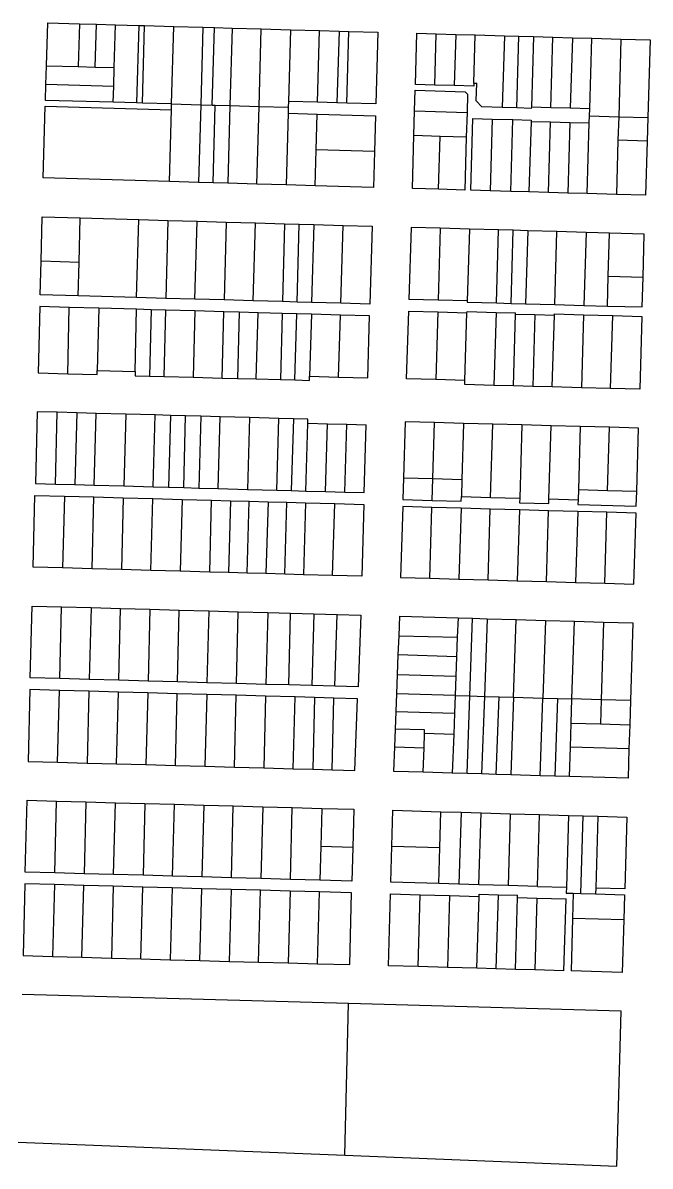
# Model space of a CAD drawing. Header units: inches. Extents: x 486468 to 494399, y 5455955 to 5460553.
# Drawn here: x 492031 to 492355, y 5456004 to 5456595 of the extents above; entities that cross this region are included whole.
import ezdxf

# ---------------------------------------------------------------- set-up
doc = ezdxf.new("R2010")
doc.units = ezdxf.units.IN
doc.header["$MEASUREMENT"] = 0
doc.layers.add('ParcelLines', color=10, linetype='Continuous')

msp = doc.modelspace()

# ---------------------------------------------------------------- linework, layer by layer
at = {"layer": 'ParcelLines', "color": 1}
for p, q in [((492042.826, 5456572.839), (492043.465, 5456595.039)), ((492043.465, 5456595.039), (492059.815, 5456594.579)), ((492059.815, 5456594.579), (492059.166, 5456572.399)), ((492059.815, 5456594.579), (492068.665, 5456594.319)), ((492068.016, 5456572.159), (492068.665, 5456594.319)), ((492068.665, 5456594.319), (492078.466, 5456594.04)), ((492077.836, 5456571.889), (492078.466, 5456594.04)), ((492078.466, 5456594.04), (492090.516, 5456593.7)), ((492090.516, 5456593.7), (492089.366, 5456553.6)), ((492090.516, 5456593.7), (492093.516, 5456593.62)), ((492092.367, 5456553.521), (492093.516, 5456593.62)), ((492093.516, 5456593.62), (492108.616, 5456593.19)), ((492107.467, 5456553.091), (492108.616, 5456593.19)), ((492108.616, 5456593.19), (492123.666, 5456592.76)), ((492123.666, 5456592.76), (492122.517, 5456552.651)), ((492123.666, 5456592.76), (492129.616, 5456592.591)), ((492128.467, 5456552.481), (492129.616, 5456592.591)), ((492129.616, 5456592.591), (492138.766, 5456592.331)), ((492138.766, 5456592.331), (492137.617, 5456552.211)), ((492138.766, 5456592.331), (492153.815, 5456591.901)), ((492152.667, 5456551.781), (492153.815, 5456591.901)), ((492153.815, 5456591.901), (492168.915, 5456591.471)), ((492168.915, 5456591.471), (492167.867, 5456554.391)), ((492168.915, 5456591.471), (492183.966, 5456591.042)), ((492182.917, 5456553.961), (492183.966, 5456591.042)), ((492183.966, 5456591.042), (492194.016, 5456590.762)), ((492194.016, 5456590.762), (492192.967, 5456553.672)), ((492194.016, 5456590.762), (492199.066, 5456590.622)), ((492198.017, 5456553.522), (492199.066, 5456590.622)), ((492199.066, 5456590.622), (492214.116, 5456590.192)), ((492214.116, 5456590.192), (492213.068, 5456553.093)), ((492233.467, 5456563.143), (492234.216, 5456589.642)), ((492234.216, 5456589.642), (492244.266, 5456589.352)), ((492243.517, 5456562.863), (492244.266, 5456589.352)), ((492244.266, 5456589.352), (492254.316, 5456589.063)), ((492254.316, 5456589.063), (492253.567, 5456562.583)), ((492254.316, 5456589.063), (492264.366, 5456588.783)), ((492263.657, 5456563.823), (492264.366, 5456588.783)), ((492264.366, 5456588.783), (492279.467, 5456588.354)), ((492279.467, 5456588.354), (492278.367, 5456551.213)), ((492279.467, 5456588.354), (492286.967, 5456588.134)), ((492285.917, 5456551.003), (492286.967, 5456588.134)), ((492286.967, 5456588.134), (492294.517, 5456587.924)), ((492294.517, 5456587.924), (492293.467, 5456551.393)), ((492294.517, 5456587.924), (492304.567, 5456587.634)), ((492303.517, 5456551.114), (492304.567, 5456587.634)), ((492304.567, 5456587.634), (492314.617, 5456587.344)), ((492314.617, 5456587.344), (492313.568, 5456550.834)), ((492314.617, 5456587.344), (492324.667, 5456587.054)), ((492323.618, 5456550.545), (492324.667, 5456587.054)), ((492324.667, 5456587.054), (492339.767, 5456586.624)), ((492339.767, 5456586.624), (492338.568, 5456546.465)), ((492339.767, 5456586.624), (492354.817, 5456586.195)), ((492354.817, 5456586.195), (492353.618, 5456546.045)), ((492042.546, 5456563.139), (492042.826, 5456572.839)), ((492042.826, 5456572.839), (492059.166, 5456572.399)), ((492059.166, 5456572.399), (492068.016, 5456572.159)), ((492068.016, 5456572.159), (492077.836, 5456571.889)), ((492077.556, 5456562.139), (492077.836, 5456571.889)), ((492042.316, 5456554.939), (492042.546, 5456563.139)), ((492077.556, 5456562.139), (492042.546, 5456563.139)), ((492077.316, 5456553.95), (492077.556, 5456562.139)), ((492243.517, 5456562.863), (492233.467, 5456563.143)), ((492253.567, 5456562.583), (492243.517, 5456562.863)), ((492263.617, 5456562.293), (492253.567, 5456562.583)), ((492263.657, 5456563.823), (492263.617, 5456562.293)), ((492263.657, 5456563.823), (492265.177, 5456563.783)), ((492264.917, 5456554.653), (492265.177, 5456563.783)), ((492077.316, 5456553.95), (492042.316, 5456554.939)), ((492233.067, 5456549.493), (492233.367, 5456560.143)), ((492233.367, 5456560.143), (492259.267, 5456559.393)), ((492259.267, 5456559.393), (492260.467, 5456558.143)), ((492260.467, 5456558.143), (492260.187, 5456548.693)), ((492264.917, 5456554.653), (492267.867, 5456551.513)), ((492041.167, 5456514.84), (492042.216, 5456551.889)), ((492042.216, 5456551.889), (492107.367, 5456550.041)), ((492089.366, 5456553.6), (492077.316, 5456553.95)), ((492092.367, 5456553.521), (492089.366, 5456553.6)), ((492107.467, 5456553.091), (492092.367, 5456553.521)), ((492106.317, 5456512.95), (492107.367, 5456550.041)), ((492107.367, 5456550.041), (492107.467, 5456553.091)), ((492107.467, 5456553.091), (492122.517, 5456552.651)), ((492122.517, 5456552.651), (492121.368, 5456512.511)), ((492122.517, 5456552.651), (492128.467, 5456552.481)), ((492128.467, 5456552.481), (492130.067, 5456552.431)), ((492128.918, 5456512.291), (492130.067, 5456552.431)), ((492130.067, 5456552.431), (492137.617, 5456552.211)), ((492137.617, 5456552.211), (492136.468, 5456512.071)), ((492137.617, 5456552.211), (492152.667, 5456551.781)), ((492151.518, 5456511.641), (492152.667, 5456551.781)), ((492152.667, 5456551.781), (492167.767, 5456551.341)), ((492167.767, 5456551.341), (492167.667, 5456548.291)), ((492167.867, 5456554.391), (492167.767, 5456551.341)), ((492182.917, 5456553.961), (492167.867, 5456554.391)), ((492192.967, 5456553.672), (492182.917, 5456553.961)), ((492198.017, 5456553.522), (492192.967, 5456553.672)), ((492213.068, 5456553.093), (492198.017, 5456553.522)), ((492232.698, 5456536.693), (492233.067, 5456549.493)), ((492233.067, 5456549.493), (492260.187, 5456548.693)), ((492260.187, 5456548.693), (492259.818, 5456535.943)), ((492278.367, 5456551.213), (492267.867, 5456551.513)), ((492285.917, 5456551.003), (492278.367, 5456551.213)), ((492293.417, 5456550.793), (492285.917, 5456551.003)), ((492293.467, 5456551.393), (492293.417, 5456550.793)), ((492303.517, 5456551.114), (492293.467, 5456551.393)), ((492313.568, 5456550.834), (492303.517, 5456551.114)), ((492323.618, 5456550.545), (492313.568, 5456550.834)), ((492323.488, 5456546.895), (492323.618, 5456550.545)), ((492167.667, 5456548.291), (492166.618, 5456511.202)), ((492167.667, 5456548.291), (492182.767, 5456547.861)), ((492182.218, 5456529.342), (492182.767, 5456547.861)), ((492182.767, 5456547.861), (492212.918, 5456546.993)), ((492212.918, 5456546.993), (492212.368, 5456528.443)), ((492262.069, 5456508.443), (492263.117, 5456545.593)), ((492263.117, 5456545.593), (492273.167, 5456545.293)), ((492273.167, 5456545.293), (492272.119, 5456508.153)), ((492273.167, 5456545.293), (492283.817, 5456544.973)), ((492282.769, 5456507.844), (492283.817, 5456544.973)), ((492283.817, 5456544.973), (492293.268, 5456544.693)), ((492293.268, 5456544.093), (492292.169, 5456507.574)), ((492293.268, 5456544.693), (492293.268, 5456544.093)), ((492293.268, 5456544.093), (492303.268, 5456543.814)), ((492302.219, 5456507.294), (492303.268, 5456543.814)), ((492303.268, 5456543.814), (492313.318, 5456543.524)), ((492313.318, 5456543.524), (492312.269, 5456507.004)), ((492313.318, 5456543.524), (492323.368, 5456543.245)), ((492322.32, 5456506.714), (492323.368, 5456543.245)), ((492323.368, 5456543.245), (492323.488, 5456546.895)), ((492323.488, 5456546.895), (492338.568, 5456546.465)), ((492338.568, 5456546.465), (492338.208, 5456534.295)), ((492338.568, 5456546.465), (492353.618, 5456546.045)), ((492353.618, 5456546.045), (492353.258, 5456533.895)), ((492231.919, 5456509.343), (492232.698, 5456536.693)), ((492246.268, 5456536.313), (492232.698, 5456536.693)), ((492245.469, 5456508.943), (492246.268, 5456536.313)), ((492259.818, 5456535.943), (492246.268, 5456536.313)), ((492259.818, 5456535.943), (492259.019, 5456508.543)), ((492338.208, 5456534.295), (492337.369, 5456506.285)), ((492353.258, 5456533.895), (492338.208, 5456534.295)), ((492353.258, 5456533.895), (492352.419, 5456505.845)), ((492181.668, 5456510.762), (492182.218, 5456529.342)), ((492212.368, 5456528.443), (492182.218, 5456529.342)), ((492212.368, 5456528.443), (492211.818, 5456509.892)), ((492106.317, 5456512.95), (492041.167, 5456514.84)), ((492121.368, 5456512.511), (492106.317, 5456512.95)), ((492128.918, 5456512.291), (492121.368, 5456512.511)), ((492136.468, 5456512.071), (492128.918, 5456512.291)), ((492151.518, 5456511.641), (492136.468, 5456512.071)), ((492166.618, 5456511.202), (492151.518, 5456511.641)), ((492181.668, 5456510.762), (492166.618, 5456511.202)), ((492211.818, 5456509.892), (492181.668, 5456510.762)), ((492245.469, 5456508.943), (492231.919, 5456509.343)), ((492259.019, 5456508.543), (492245.469, 5456508.943)), ((492272.119, 5456508.153), (492262.069, 5456508.443)), ((492282.769, 5456507.844), (492272.119, 5456508.153)), ((492292.169, 5456507.574), (492282.769, 5456507.844)), ((492302.219, 5456507.294), (492292.169, 5456507.574)), ((492312.269, 5456507.004), (492302.219, 5456507.294)), ((492322.32, 5456506.714), (492312.269, 5456507.004)), ((492337.369, 5456506.285), (492322.32, 5456506.714)), ((492352.419, 5456505.845), (492337.369, 5456506.285)), ((492040.019, 5456471.69), (492040.617, 5456494.74)), ((492040.617, 5456494.74), (492060.267, 5456494.17)), ((492059.669, 5456471.14), (492060.267, 5456494.17)), ((492060.267, 5456494.17), (492090.468, 5456493.29)), ((492089.37, 5456452.94), (492090.468, 5456493.29)), ((492090.468, 5456493.29), (492105.568, 5456492.86)), ((492105.568, 5456492.86), (492104.47, 5456452.511)), ((492105.568, 5456492.86), (492120.668, 5456492.421)), ((492119.52, 5456452.091), (492120.668, 5456492.421)), ((492120.668, 5456492.421), (492135.768, 5456491.981)), ((492135.768, 5456491.981), (492134.62, 5456451.661)), ((492135.768, 5456491.981), (492150.868, 5456491.542)), ((492149.669, 5456451.242), (492150.868, 5456491.542)), ((492150.868, 5456491.542), (492165.918, 5456491.112)), ((492165.918, 5456491.112), (492164.769, 5456450.812)), ((492165.918, 5456491.112), (492173.469, 5456490.892)), ((492172.319, 5456450.602), (492173.469, 5456490.892)), ((492173.469, 5456490.892), (492181.019, 5456490.672)), ((492181.019, 5456490.672), (492179.869, 5456450.392)), ((492181.019, 5456490.672), (492196.119, 5456490.232)), ((492194.92, 5456449.972), (492196.119, 5456490.232)), ((492196.119, 5456490.232), (492211.219, 5456489.792)), ((492211.219, 5456489.792), (492210.02, 5456449.543)), ((492231.319, 5456489.242), (492230.17, 5456451.993)), ((492246.369, 5456488.803), (492231.319, 5456489.242)), ((492246.369, 5456488.803), (492245.22, 5456451.573)), ((492261.469, 5456488.364), (492246.369, 5456488.803)), ((492261.469, 5456488.364), (492260.32, 5456451.143)), ((492276.519, 5456487.934), (492261.469, 5456488.364)), ((492275.37, 5456450.124), (492276.519, 5456487.934)), ((492284.07, 5456487.714), (492276.519, 5456487.934)), ((492282.92, 5456449.914), (492284.07, 5456487.714)), ((492291.57, 5456487.494), (492284.07, 5456487.714)), ((492291.57, 5456487.494), (492290.47, 5456449.704)), ((492306.62, 5456487.054), (492291.57, 5456487.494)), ((492305.521, 5456449.294), (492306.62, 5456487.054)), ((492321.72, 5456486.614), (492306.62, 5456487.054)), ((492321.72, 5456486.614), (492320.571, 5456448.885)), ((492333.87, 5456486.264), (492321.72, 5456486.614)), ((492333.22, 5456464.045), (492333.87, 5456486.264)), ((492351.82, 5456485.746), (492333.87, 5456486.264)), ((492351.171, 5456463.545), (492351.82, 5456485.746)), ((492039.569, 5456454.34), (492040.019, 5456471.69)), ((492059.669, 5456471.14), (492040.019, 5456471.69)), ((492059.219, 5456453.79), (492059.669, 5456471.14)), ((492332.771, 5456448.545), (492333.22, 5456464.045)), ((492333.22, 5456464.045), (492351.171, 5456463.545)), ((492350.721, 5456448.045), (492351.171, 5456463.545)), ((492059.219, 5456453.79), (492039.569, 5456454.34)), ((492039.419, 5456448.24), (492038.52, 5456413.941)), ((492054.619, 5456447.81), (492039.419, 5456448.24)), ((492089.37, 5456452.94), (492059.219, 5456453.79)), ((492104.47, 5456452.511), (492089.37, 5456452.94)), ((492119.52, 5456452.091), (492104.47, 5456452.511)), ((492134.62, 5456451.661), (492119.52, 5456452.091)), ((492149.669, 5456451.242), (492134.62, 5456451.661)), ((492164.769, 5456450.812), (492149.669, 5456451.242)), ((492172.319, 5456450.602), (492164.769, 5456450.812)), ((492179.869, 5456450.392), (492172.319, 5456450.602)), ((492194.92, 5456449.972), (492179.869, 5456450.392)), ((492210.02, 5456449.543), (492194.92, 5456449.972)), ((492245.22, 5456451.573), (492230.17, 5456451.993)), ((492260.32, 5456451.143), (492245.22, 5456451.573)), ((492260.32, 5456451.143), (492260.32, 5456450.543)), ((492260.32, 5456450.543), (492275.37, 5456450.124)), ((492275.37, 5456450.124), (492282.92, 5456449.914)), ((492282.92, 5456449.914), (492290.47, 5456449.704)), ((492290.47, 5456449.704), (492305.521, 5456449.294)), ((492305.521, 5456449.294), (492320.571, 5456448.885)), ((492320.571, 5456448.885), (492332.771, 5456448.545)), ((492332.771, 5456448.545), (492350.721, 5456448.045)), ((492053.77, 5456413.491), (492054.619, 5456447.81)), ((492069.819, 5456447.38), (492054.619, 5456447.81)), ((492069.819, 5456447.38), (492069.02, 5456415.191)), ((492089.37, 5456446.831), (492069.819, 5456447.38)), ((492088.62, 5456414.591), (492089.37, 5456446.831)), ((492096.92, 5456446.621), (492089.37, 5456446.831)), ((492096.92, 5456446.621), (492096.07, 5456412.291)), ((492104.42, 5456446.411), (492096.92, 5456446.621)), ((492103.62, 5456412.091), (492104.42, 5456446.411)), ((492119.47, 5456445.991), (492104.42, 5456446.411)), ((492119.47, 5456445.991), (492118.621, 5456411.691)), ((492134.52, 5456445.561), (492119.47, 5456445.991)), ((492133.671, 5456411.291), (492134.52, 5456445.561)), ((492142.47, 5456445.341), (492134.52, 5456445.561)), ((492142.47, 5456445.341), (492141.571, 5456411.081)), ((492152.169, 5456445.062), (492142.47, 5456445.341)), ((492151.271, 5456410.821), (492152.169, 5456445.062)), ((492164.669, 5456444.712), (492152.169, 5456445.062)), ((492164.669, 5456444.712), (492163.721, 5456410.492)), ((492172.169, 5456444.502), (492164.669, 5456444.712)), ((492171.221, 5456410.293), (492172.169, 5456444.502)), ((492179.72, 5456444.292), (492172.169, 5456444.502)), ((492179.72, 5456444.292), (492178.771, 5456412.193)), ((492194.77, 5456443.862), (492179.72, 5456444.292)), ((492193.821, 5456411.793), (492194.77, 5456443.862)), ((492209.82, 5456443.443), (492194.77, 5456443.862)), ((492208.871, 5456411.393), (492209.82, 5456443.443)), ((492228.921, 5456410.843), (492230.02, 5456445.943)), ((492230.02, 5456445.943), (492245.07, 5456445.513)), ((492245.07, 5456445.513), (492244.021, 5456410.443)), ((492245.07, 5456445.513), (492260.12, 5456445.093)), ((492259.071, 5456410.043), (492260.12, 5456445.093)), ((492260.12, 5456445.093), (492260.17, 5456445.693)), ((492260.17, 5456445.693), (492275.22, 5456445.274)), ((492275.22, 5456445.274), (492274.071, 5456407.484)), ((492275.22, 5456445.274), (492285.27, 5456444.984)), ((492284.121, 5456407.214), (492285.25, 5456444.374)), ((492285.25, 5456444.374), (492285.27, 5456444.984)), ((492285.25, 5456444.374), (492295.301, 5456444.094)), ((492295.301, 5456444.094), (492294.171, 5456406.944)), ((492295.301, 5456444.094), (492305.351, 5456443.815)), ((492304.221, 5456406.675), (492305.351, 5456443.815)), ((492305.351, 5456443.815), (492305.371, 5456444.425)), ((492305.371, 5456444.425), (492320.421, 5456443.995)), ((492320.421, 5456443.995), (492319.321, 5456406.265)), ((492320.421, 5456443.995), (492335.521, 5456443.565)), ((492334.372, 5456405.855), (492335.521, 5456443.565)), ((492335.521, 5456443.565), (492350.571, 5456443.145)), ((492350.571, 5456443.145), (492349.472, 5456405.446)), ((492038.52, 5456413.941), (492053.77, 5456413.491)), ((492053.77, 5456413.491), (492068.97, 5456413.041)), ((492068.97, 5456413.041), (492069.02, 5456415.191)), ((492069.02, 5456415.191), (492088.62, 5456414.591)), ((492088.62, 5456414.591), (492088.57, 5456412.491)), ((492088.57, 5456412.491), (492096.07, 5456412.291)), ((492096.07, 5456412.291), (492103.62, 5456412.091)), ((492103.62, 5456412.091), (492118.621, 5456411.691)), ((492118.621, 5456411.691), (492133.671, 5456411.291)), ((492133.671, 5456411.291), (492141.571, 5456411.081)), ((492141.571, 5456411.081), (492151.271, 5456410.821)), ((492151.271, 5456410.821), (492163.721, 5456410.492)), ((492163.721, 5456410.492), (492171.221, 5456410.293)), ((492171.221, 5456410.293), (492178.721, 5456410.093)), ((492178.721, 5456410.093), (492178.771, 5456412.193)), ((492178.771, 5456412.193), (492193.821, 5456411.793)), ((492193.821, 5456411.793), (492208.871, 5456411.393)), ((492244.021, 5456410.443), (492228.921, 5456410.843)), ((492259.071, 5456410.043), (492244.021, 5456410.443)), ((492259.021, 5456407.893), (492259.071, 5456410.043)), ((492274.071, 5456407.484), (492259.021, 5456407.893)), ((492284.121, 5456407.214), (492274.071, 5456407.484)), ((492294.171, 5456406.944), (492284.121, 5456407.214)), ((492304.221, 5456406.675), (492294.171, 5456406.944)), ((492319.321, 5456406.265), (492304.221, 5456406.675)), ((492334.372, 5456405.855), (492319.321, 5456406.265)), ((492349.472, 5456405.446), (492334.372, 5456405.855)), ((492038.02, 5456393.84), (492037.071, 5456356.69)), ((492048.37, 5456393.561), (492038.02, 5456393.84)), ((492047.421, 5456356.4), (492048.37, 5456393.561)), ((492058.47, 5456393.281), (492048.37, 5456393.561)), ((492058.47, 5456393.281), (492057.471, 5456356.131)), ((492068.521, 5456393.011), (492058.47, 5456393.281)), ((492067.521, 5456355.851), (492068.521, 5456393.011)), ((492083.771, 5456392.591), (492068.521, 5456393.011)), ((492083.771, 5456392.591), (492082.771, 5456355.431)), ((492099.021, 5456392.171), (492083.771, 5456392.591)), ((492098.022, 5456355.001), (492099.021, 5456392.171)), ((492106.871, 5456391.951), (492099.021, 5456392.171)), ((492106.871, 5456391.951), (492105.872, 5456354.792)), ((492114.721, 5456391.741), (492106.871, 5456391.951)), ((492113.722, 5456354.572), (492114.721, 5456391.741)), ((492122.571, 5456391.531), (492114.721, 5456391.741)), ((492122.571, 5456391.531), (492121.572, 5456354.352)), ((492132.671, 5456391.251), (492122.571, 5456391.531)), ((492131.622, 5456354.072), (492132.671, 5456391.251)), ((492147.771, 5456390.842), (492132.671, 5456391.251)), ((492147.771, 5456390.842), (492146.722, 5456353.662)), ((492162.871, 5456390.432), (492147.771, 5456390.842)), ((492161.822, 5456353.242), (492162.871, 5456390.432)), ((492170.422, 5456390.222), (492162.871, 5456390.432)), ((492170.422, 5456390.222), (492169.322, 5456353.032)), ((492177.972, 5456390.012), (492170.422, 5456390.222)), ((492177.912, 5456387.882), (492177.972, 5456390.012)), ((492176.872, 5456352.822), (492177.912, 5456387.882)), ((492177.912, 5456387.882), (492187.982, 5456387.613)), ((492186.952, 5456352.552), (492187.982, 5456387.613)), ((492187.982, 5456387.613), (492198.052, 5456387.333)), ((492197.013, 5456352.272), (492198.052, 5456387.333)), ((492198.052, 5456387.333), (492208.112, 5456387.063)), ((492207.073, 5456351.993), (492208.112, 5456387.063)), ((492228.272, 5456388.643), (492227.413, 5456359.694)), ((492243.322, 5456388.234), (492228.272, 5456388.643)), ((492242.473, 5456359.244), (492243.322, 5456388.234)), ((492258.422, 5456387.834), (492243.322, 5456388.234)), ((492258.422, 5456387.834), (492257.543, 5456358.844)), ((492273.522, 5456387.424), (492258.422, 5456387.834)), ((492272.373, 5456349.564), (492273.522, 5456387.424)), ((492288.572, 5456387.024), (492273.522, 5456387.424)), ((492288.572, 5456387.024), (492287.423, 5456349.144)), ((492303.672, 5456386.614), (492288.572, 5456387.024)), ((492302.523, 5456348.745), (492303.672, 5456386.614)), ((492318.722, 5456386.204), (492303.672, 5456386.614)), ((492318.722, 5456386.204), (492317.734, 5456353.545)), ((492333.822, 5456385.796), (492318.722, 5456386.204)), ((492332.824, 5456353.115), (492333.822, 5456385.796)), ((492348.872, 5456385.396), (492333.822, 5456385.796)), ((492347.903, 5456352.695), (492348.872, 5456385.396)), ((492227.413, 5456359.694), (492227.073, 5456348.394)), ((492227.413, 5456359.694), (492242.473, 5456359.244)), ((492242.173, 5456347.964), (492242.473, 5456359.244)), ((492242.473, 5456359.244), (492257.543, 5456358.844)), ((492037.071, 5456356.69), (492047.421, 5456356.4)), ((492047.421, 5456356.4), (492057.471, 5456356.131)), ((492057.471, 5456356.131), (492067.521, 5456355.851)), ((492067.521, 5456355.851), (492082.771, 5456355.431)), ((492082.771, 5456355.431), (492098.022, 5456355.001)), ((492098.022, 5456355.001), (492105.872, 5456354.792)), ((492105.872, 5456354.792), (492113.722, 5456354.572)), ((492113.722, 5456354.572), (492121.572, 5456354.352)), ((492121.572, 5456354.352), (492131.622, 5456354.072)), ((492131.622, 5456354.072), (492146.722, 5456353.662)), ((492146.722, 5456353.662), (492161.822, 5456353.242)), ((492257.543, 5456358.844), (492257.273, 5456349.994)), ((492317.734, 5456353.545), (492317.574, 5456348.345)), ((492317.734, 5456353.545), (492332.824, 5456353.115)), ((492035.923, 5456313.44), (492036.871, 5456350.59)), ((492036.871, 5456350.59), (492052.121, 5456350.17)), ((492052.121, 5456350.17), (492051.123, 5456313.011)), ((492052.121, 5456350.17), (492067.321, 5456349.751)), ((492066.373, 5456312.591), (492067.321, 5456349.751)), ((492067.321, 5456349.751), (492082.522, 5456349.331)), ((492082.522, 5456349.331), (492081.573, 5456312.172)), ((492082.522, 5456349.331), (492097.772, 5456348.912)), ((492096.773, 5456311.742), (492097.772, 5456348.912)), ((492097.772, 5456348.912), (492112.972, 5456348.492)), ((492112.972, 5456348.492), (492111.973, 5456311.322)), ((492112.972, 5456348.492), (492128.172, 5456348.072)), ((492127.173, 5456310.892), (492128.172, 5456348.072)), ((492128.172, 5456348.072), (492137.872, 5456347.802)), ((492137.872, 5456347.802), (492136.873, 5456310.622)), ((492137.872, 5456347.802), (492147.622, 5456347.532)), ((492146.573, 5456310.352), (492147.622, 5456347.532)), ((492147.622, 5456347.532), (492157.322, 5456347.262)), ((492161.822, 5456353.242), (492169.322, 5456353.032)), ((492169.322, 5456353.032), (492176.872, 5456352.822)), ((492176.872, 5456352.822), (492186.952, 5456352.552)), ((492197.013, 5456352.272), (492207.073, 5456351.993)), ((492227.073, 5456348.394), (492242.173, 5456347.964)), ((492242.173, 5456347.964), (492257.223, 5456347.544)), ((492257.223, 5456347.544), (492257.273, 5456349.994)), ((492257.273, 5456349.994), (492272.373, 5456349.564)), ((492272.373, 5456349.564), (492287.423, 5456349.144)), ((492287.423, 5456349.144), (492287.373, 5456346.744)), ((492302.424, 5456346.295), (492302.523, 5456348.745)), ((492302.523, 5456348.745), (492317.574, 5456348.345)), ((492317.574, 5456348.345), (492317.524, 5456345.895)), ((492332.824, 5456353.115), (492347.903, 5456352.695)), ((492347.673, 5456345.045), (492347.903, 5456352.695)), ((492157.322, 5456347.262), (492156.273, 5456310.082)), ((492157.322, 5456347.262), (492167.022, 5456346.992)), ((492165.973, 5456309.803), (492167.022, 5456346.992)), ((492167.022, 5456346.992), (492176.772, 5456346.722)), ((492176.772, 5456346.722), (492175.673, 5456309.533)), ((492176.772, 5456346.722), (492191.823, 5456346.302)), ((492190.723, 5456309.113), (492191.823, 5456346.302)), ((492191.823, 5456346.302), (492206.873, 5456345.893)), ((492206.873, 5456345.893), (492205.773, 5456308.693)), ((492226.973, 5456344.744), (492225.874, 5456308.143)), ((492242.023, 5456344.324), (492226.973, 5456344.744)), ((492240.974, 5456307.713), (492242.023, 5456344.324)), ((492257.123, 5456343.904), (492242.023, 5456344.324)), ((492257.123, 5456343.904), (492256.024, 5456307.285)), ((492272.173, 5456343.484), (492257.123, 5456343.904)), ((492271.074, 5456306.855), (492272.173, 5456343.484)), ((492287.273, 5456343.075), (492272.173, 5456343.484)), ((492287.273, 5456343.075), (492286.174, 5456306.415)), ((492302.324, 5456342.655), (492287.273, 5456343.075)), ((492287.373, 5456346.744), (492302.424, 5456346.295)), ((492301.224, 5456305.985), (492302.324, 5456342.655)), ((492317.424, 5456342.235), (492302.324, 5456342.655)), ((492317.424, 5456342.235), (492316.324, 5456305.555)), ((492332.474, 5456341.815), (492317.424, 5456342.235)), ((492317.524, 5456345.895), (492347.673, 5456345.045)), ((492331.375, 5456305.125), (492332.474, 5456341.815)), ((492347.574, 5456341.395), (492332.474, 5456341.815)), ((492346.425, 5456304.696), (492347.574, 5456341.395)), ((492051.123, 5456313.011), (492035.923, 5456313.44)), ((492066.373, 5456312.591), (492051.123, 5456313.011)), ((492081.573, 5456312.172), (492066.373, 5456312.591)), ((492096.773, 5456311.742), (492081.573, 5456312.172)), ((492111.973, 5456311.322), (492096.773, 5456311.742)), ((492127.173, 5456310.892), (492111.973, 5456311.322)), ((492136.873, 5456310.622), (492127.173, 5456310.892)), ((492146.573, 5456310.352), (492136.873, 5456310.622)), ((492156.273, 5456310.082), (492146.573, 5456310.352)), ((492165.973, 5456309.803), (492156.273, 5456310.082)), ((492175.673, 5456309.533), (492165.973, 5456309.803)), ((492190.723, 5456309.113), (492175.673, 5456309.533)), ((492205.773, 5456308.693), (492190.723, 5456309.113)), ((492225.874, 5456308.143), (492240.974, 5456307.713)), ((492240.974, 5456307.713), (492256.024, 5456307.285)), ((492256.024, 5456307.285), (492271.074, 5456306.855)), ((492271.074, 5456306.855), (492286.174, 5456306.415)), ((492286.174, 5456306.415), (492301.224, 5456305.985)), ((492301.224, 5456305.985), (492316.324, 5456305.555)), ((492316.324, 5456305.555), (492331.375, 5456305.125)), ((492331.375, 5456305.125), (492346.425, 5456304.696)), ((492034.424, 5456256.191), (492035.423, 5456293.341)), ((492035.423, 5456293.341), (492050.623, 5456292.911)), ((492049.674, 5456255.771), (492050.623, 5456292.911)), ((492050.623, 5456292.911), (492065.824, 5456292.491)), ((492065.824, 5456292.491), (492064.874, 5456255.351)), ((492065.824, 5456292.491), (492081.074, 5456292.061)), ((492080.124, 5456254.921), (492081.074, 5456292.061)), ((492081.074, 5456292.061), (492096.274, 5456291.642)), ((492096.274, 5456291.642), (492095.325, 5456254.501)), ((492096.274, 5456291.642), (492111.474, 5456291.212)), ((492110.575, 5456254.082), (492111.474, 5456291.212)), ((492111.474, 5456291.212), (492126.724, 5456290.792)), ((492126.724, 5456290.792), (492125.775, 5456253.663)), ((492126.724, 5456290.792), (492141.924, 5456290.363)), ((492141.025, 5456253.233), (492141.924, 5456290.363)), ((492141.924, 5456290.363), (492157.173, 5456289.943)), ((492157.173, 5456289.943), (492156.225, 5456252.813)), ((492157.173, 5456289.943), (492169.024, 5456289.603)), ((492168.125, 5456252.483), (492169.024, 5456289.603)), ((492169.024, 5456289.603), (492180.974, 5456289.273)), ((492180.974, 5456289.273), (492180.025, 5456252.153)), ((492180.974, 5456289.273), (492193.124, 5456288.933)), ((492191.875, 5456251.824), (492193.124, 5456288.933)), ((492193.124, 5456288.933), (492205.324, 5456288.593)), ((492205.324, 5456288.593), (492203.876, 5456251.494)), ((492225.034, 5456277.994), (492225.424, 5456288.043)), ((492225.424, 5456288.043), (492255.524, 5456287.184)), ((492255.524, 5456287.184), (492255.165, 5456277.144)), ((492255.524, 5456287.184), (492263.024, 5456286.964)), ((492261.625, 5456246.824), (492263.024, 5456286.964)), ((492263.024, 5456286.964), (492270.574, 5456286.754)), ((492270.574, 5456286.754), (492269.175, 5456246.604)), ((492270.574, 5456286.754), (492285.625, 5456286.325)), ((492284.225, 5456246.175), (492285.625, 5456286.325)), ((492285.625, 5456286.325), (492300.675, 5456285.885)), ((492300.675, 5456285.885), (492299.326, 5456245.735)), ((492300.675, 5456285.885), (492315.725, 5456285.456)), ((492314.426, 5456245.295), (492315.725, 5456285.456)), ((492315.725, 5456285.456), (492330.775, 5456285.026)), ((492330.775, 5456285.026), (492329.526, 5456244.865)), ((492330.775, 5456285.026), (492345.825, 5456284.596)), ((492345.825, 5456284.596), (492344.626, 5456244.446)), ((492224.654, 5456267.994), (492225.034, 5456277.994)), ((492225.034, 5456277.994), (492255.165, 5456277.144)), ((492255.165, 5456277.144), (492254.795, 5456267.094)), ((492224.266, 5456257.944), (492224.654, 5456267.994)), ((492254.795, 5456267.094), (492224.654, 5456267.994)), ((492254.795, 5456267.094), (492254.435, 5456257.044)), ((492049.674, 5456255.771), (492034.424, 5456256.191)), ((492064.874, 5456255.351), (492049.674, 5456255.771)), ((492080.124, 5456254.921), (492064.874, 5456255.351)), ((492095.325, 5456254.501), (492080.124, 5456254.921)), ((492110.575, 5456254.082), (492095.325, 5456254.501)), ((492125.775, 5456253.663), (492110.575, 5456254.082)), ((492141.025, 5456253.233), (492125.775, 5456253.663)), ((492156.225, 5456252.813), (492141.025, 5456253.233)), ((492168.125, 5456252.483), (492156.225, 5456252.813)), ((492223.876, 5456247.894), (492224.266, 5456257.944)), ((492224.266, 5456257.944), (492254.435, 5456257.044)), ((492254.435, 5456257.044), (492254.075, 5456247.044)), ((492034.274, 5456250.091), (492033.325, 5456212.941)), ((492049.524, 5456249.671), (492034.274, 5456250.091)), ((492048.525, 5456212.522), (492049.524, 5456249.671)), ((492064.724, 5456249.241), (492049.524, 5456249.671)), ((492064.724, 5456249.241), (492063.775, 5456212.102)), ((492079.975, 5456248.821), (492064.724, 5456249.241)), ((492079.025, 5456211.682), (492079.975, 5456248.821)), ((492095.175, 5456248.402), (492079.975, 5456248.821)), ((492095.175, 5456248.402), (492094.225, 5456211.262)), ((492110.425, 5456247.982), (492095.175, 5456248.402)), ((492109.476, 5456210.842), (492110.425, 5456247.982)), ((492125.625, 5456247.562), (492110.425, 5456247.982)), ((492125.625, 5456247.562), (492124.676, 5456210.432)), ((492140.875, 5456247.133), (492125.625, 5456247.562)), ((492139.926, 5456210.012), (492140.875, 5456247.133)), ((492156.075, 5456246.713), (492140.875, 5456247.133)), ((492180.025, 5456252.153), (492168.125, 5456252.483)), ((492191.875, 5456251.824), (492180.025, 5456252.153)), ((492203.876, 5456251.494), (492191.875, 5456251.824)), ((492223.526, 5456238.744), (492223.876, 5456247.894)), ((492254.075, 5456247.044), (492223.876, 5456247.894)), ((492254.075, 5456247.044), (492253.736, 5456237.894)), ((492254.075, 5456247.044), (492261.625, 5456246.824)), ((492156.075, 5456246.713), (492155.176, 5456209.593)), ((492171.325, 5456246.293), (492156.075, 5456246.713)), ((492170.376, 5456209.174), (492171.325, 5456246.293)), ((492181.376, 5456246.013), (492171.325, 5456246.293)), ((492181.376, 5456246.013), (492180.426, 5456208.894)), ((492191.376, 5456245.734), (492181.376, 5456246.013)), ((492190.476, 5456208.614), (492191.376, 5456245.734)), ((492203.626, 5456245.394), (492191.376, 5456245.734)), ((492202.226, 5456208.294), (492203.626, 5456245.394)), ((492260.177, 5456206.655), (492261.625, 5456246.824)), ((492261.625, 5456246.824), (492269.175, 5456246.604)), ((492269.175, 5456246.604), (492267.727, 5456206.435)), ((492269.175, 5456246.604), (492276.725, 5456246.385)), ((492275.327, 5456206.215), (492276.725, 5456246.385)), ((492276.725, 5456246.385), (492284.225, 5456246.175)), ((492284.225, 5456246.175), (492282.877, 5456205.995)), ((492284.225, 5456246.175), (492299.326, 5456245.735)), ((492298.027, 5456205.555), (492299.326, 5456245.735)), ((492299.326, 5456245.735), (492306.876, 5456245.515)), ((492306.876, 5456245.515), (492305.577, 5456205.335)), ((492306.876, 5456245.515), (492314.426, 5456245.295)), ((492314.036, 5456232.795), (492314.426, 5456245.295)), ((492329.526, 5456244.865), (492314.426, 5456245.295)), ((492329.526, 5456244.865), (492329.146, 5456232.37)), ((492344.626, 5456244.446), (492329.526, 5456244.865)), ((492344.626, 5456244.446), (492344.256, 5456231.945)), ((492223.176, 5456229.644), (492223.526, 5456238.744)), ((492223.526, 5456238.744), (492253.736, 5456237.894)), ((492253.736, 5456237.894), (492253.327, 5456226.944)), ((492222.816, 5456220.494), (492223.176, 5456229.644)), ((492238.276, 5456229.194), (492223.176, 5456229.644)), ((492238.216, 5456227.394), (492238.276, 5456229.194)), ((492313.646, 5456220.345), (492314.036, 5456232.795)), ((492314.036, 5456232.795), (492329.146, 5456232.37)), ((492329.146, 5456232.37), (492344.256, 5456231.945)), ((492344.256, 5456231.945), (492343.876, 5456219.446)), ((492237.947, 5456220.044), (492238.216, 5456227.394)), ((492253.327, 5456226.944), (492238.216, 5456227.394)), ((492253.327, 5456226.944), (492252.577, 5456206.875)), ((492222.327, 5456207.744), (492222.816, 5456220.494)), ((492222.816, 5456220.494), (492237.947, 5456220.044)), ((492237.477, 5456207.305), (492237.947, 5456220.044)), ((492313.177, 5456205.115), (492313.646, 5456220.345)), ((492343.876, 5456219.446), (492313.646, 5456220.345)), ((492343.876, 5456219.446), (492343.427, 5456204.246)), ((492033.325, 5456212.941), (492048.525, 5456212.522)), ((492048.525, 5456212.522), (492063.775, 5456212.102)), ((492063.775, 5456212.102), (492079.025, 5456211.682)), ((492079.025, 5456211.682), (492094.225, 5456211.262)), ((492094.225, 5456211.262), (492109.476, 5456210.842)), ((492109.476, 5456210.842), (492124.676, 5456210.432)), ((492124.676, 5456210.432), (492139.926, 5456210.012)), ((492139.926, 5456210.012), (492155.176, 5456209.593)), ((492155.176, 5456209.593), (492170.376, 5456209.174)), ((492170.376, 5456209.174), (492180.426, 5456208.894)), ((492180.426, 5456208.894), (492190.476, 5456208.614)), ((492190.476, 5456208.614), (492202.226, 5456208.294)), ((492237.477, 5456207.305), (492222.327, 5456207.744)), ((492252.577, 5456206.875), (492237.477, 5456207.305)), ((492260.177, 5456206.655), (492252.577, 5456206.875)), ((492267.727, 5456206.435), (492260.177, 5456206.655)), ((492275.327, 5456206.215), (492267.727, 5456206.435)), ((492282.877, 5456205.995), (492275.327, 5456206.215)), ((492298.027, 5456205.555), (492282.877, 5456205.995)), ((492305.577, 5456205.335), (492298.027, 5456205.555)), ((492313.177, 5456205.115), (492305.577, 5456205.335)), ((492343.427, 5456204.246), (492313.177, 5456205.115)), ((492031.827, 5456155.692), (492032.776, 5456192.842)), ((492032.776, 5456192.842), (492048.025, 5456192.422)), ((492047.077, 5456155.272), (492048.025, 5456192.422)), ((492048.025, 5456192.422), (492063.226, 5456192.002)), ((492063.226, 5456192.002), (492062.277, 5456154.852)), ((492063.226, 5456192.002), (492078.476, 5456191.582)), ((492077.527, 5456154.432), (492078.476, 5456191.582)), ((492078.476, 5456191.582), (492093.726, 5456191.162)), ((492093.726, 5456191.162), (492092.728, 5456154.013)), ((492093.726, 5456191.162), (492108.926, 5456190.742)), ((492107.978, 5456153.593), (492108.926, 5456190.742)), ((492108.926, 5456190.742), (492124.176, 5456190.322)), ((492124.176, 5456190.322), (492123.177, 5456153.173)), ((492124.176, 5456190.322), (492139.376, 5456189.913)), ((492138.427, 5456152.753), (492139.376, 5456189.913)), ((492139.376, 5456189.913), (492154.626, 5456189.493)), ((492154.626, 5456189.493), (492153.627, 5456152.343)), ((492154.626, 5456189.493), (492169.827, 5456189.073)), ((492168.877, 5456151.923), (492169.827, 5456189.073)), ((492169.827, 5456189.073), (492185.077, 5456188.653)), ((492185.077, 5456188.653), (492184.547, 5456168.843)), ((492185.077, 5456188.653), (492201.677, 5456188.194)), ((492201.677, 5456188.194), (492201.147, 5456168.394)), ((492221.277, 5456169.044), (492221.777, 5456187.645)), ((492221.777, 5456187.645), (492246.727, 5456186.925)), ((492246.178, 5456168.345), (492246.727, 5456186.925)), ((492246.727, 5456186.925), (492257.077, 5456186.625)), ((492257.077, 5456186.625), (492255.978, 5456149.445)), ((492257.077, 5456186.625), (492267.427, 5456186.325)), ((492266.328, 5456149.156), (492267.427, 5456186.325)), ((492267.427, 5456186.325), (492282.528, 5456185.885)), ((492282.528, 5456185.885), (492281.428, 5456148.726)), ((492282.528, 5456185.885), (492297.578, 5456185.446)), ((492296.528, 5456148.296), (492297.578, 5456185.446)), ((492297.578, 5456185.446), (492312.678, 5456185.016)), ((492312.678, 5456185.016), (492311.568, 5456147.872)), ((492312.678, 5456185.016), (492320.228, 5456184.796)), ((492319.029, 5456144.626), (492320.228, 5456184.796)), ((492320.228, 5456184.796), (492327.778, 5456184.586)), ((492327.778, 5456184.586), (492326.679, 5456147.446)), ((492327.778, 5456184.586), (492342.828, 5456184.146)), ((492342.828, 5456184.146), (492341.729, 5456147.046)), ((492184.547, 5456168.843), (492184.077, 5456151.504)), ((492201.147, 5456168.394), (492184.547, 5456168.843)), ((492201.147, 5456168.394), (492200.678, 5456151.044)), ((492220.778, 5456150.445), (492221.277, 5456169.044)), ((492221.277, 5456169.044), (492246.178, 5456168.345)), ((492245.628, 5456149.735), (492246.178, 5456168.345)), ((492047.077, 5456155.272), (492031.827, 5456155.692)), ((492062.277, 5456154.852), (492047.077, 5456155.272)), ((492077.527, 5456154.432), (492062.277, 5456154.852)), ((492092.728, 5456154.013), (492077.527, 5456154.432)), ((492107.978, 5456153.593), (492092.728, 5456154.013)), ((492123.177, 5456153.173), (492107.978, 5456153.593)), ((492138.427, 5456152.753), (492123.177, 5456153.173)), ((492153.627, 5456152.343), (492138.427, 5456152.753)), ((492168.877, 5456151.923), (492153.627, 5456152.343)), ((492031.677, 5456149.592), (492030.678, 5456112.443)), ((492046.877, 5456149.172), (492031.677, 5456149.592)), ((492046.877, 5456149.172), (492045.928, 5456112.023)), ((492062.127, 5456148.752), (492046.877, 5456149.172)), ((492061.128, 5456111.603), (492062.127, 5456148.752)), ((492077.328, 5456148.332), (492062.127, 5456148.752)), ((492077.328, 5456148.332), (492076.378, 5456111.183)), ((492092.578, 5456147.913), (492077.328, 5456148.332)), ((492091.578, 5456110.763), (492092.578, 5456147.913)), ((492107.778, 5456147.493), (492092.578, 5456147.913)), ((492107.778, 5456147.493), (492106.828, 5456110.343)), ((492123.028, 5456147.073), (492107.778, 5456147.493)), ((492122.028, 5456109.923), (492123.028, 5456147.073)), ((492138.277, 5456146.663), (492123.028, 5456147.073)), ((492138.277, 5456146.663), (492137.279, 5456109.504)), ((492153.477, 5456146.243), (492138.277, 5456146.663)), ((492184.077, 5456151.504), (492168.877, 5456151.923)), ((492200.678, 5456151.044), (492184.077, 5456151.504)), ((492245.628, 5456149.735), (492220.778, 5456150.445)), ((492255.978, 5456149.445), (492245.628, 5456149.735)), ((492266.328, 5456149.156), (492255.978, 5456149.445)), ((492281.428, 5456148.726), (492266.328, 5456149.156)), ((492296.528, 5456148.296), (492281.428, 5456148.726)), ((492296.528, 5456148.296), (492311.568, 5456147.872)), ((492311.568, 5456147.872), (492311.478, 5456144.846)), ((492326.679, 5456147.446), (492326.579, 5456144.396)), ((492341.729, 5456147.046), (492326.679, 5456147.446)), ((492152.479, 5456109.095), (492153.477, 5456146.243)), ((492168.727, 5456145.823), (492153.477, 5456146.243)), ((492168.727, 5456145.823), (492167.729, 5456108.675)), ((492183.927, 5456145.404), (492168.727, 5456145.823)), ((492182.929, 5456108.255), (492183.927, 5456145.404)), ((492200.528, 5456144.944), (492183.927, 5456145.404)), ((492199.529, 5456107.795), (492200.528, 5456144.944)), ((492219.629, 5456107.195), (492220.628, 5456144.345)), ((492220.628, 5456144.345), (492235.878, 5456143.915)), ((492234.879, 5456106.766), (492235.878, 5456143.915)), ((492235.878, 5456143.915), (492251.078, 5456143.485)), ((492251.078, 5456143.485), (492250.128, 5456106.336)), ((492251.078, 5456143.485), (492266.478, 5456143.046)), ((492265.329, 5456105.906), (492266.478, 5456143.046)), ((492266.478, 5456143.046), (492266.478, 5456144.296)), ((492266.478, 5456144.296), (492276.228, 5456143.996)), ((492276.228, 5456143.996), (492275.079, 5456105.636)), ((492276.228, 5456143.996), (492286.278, 5456143.696)), ((492285.179, 5456105.356), (492286.248, 5456142.496)), ((492286.248, 5456142.496), (492286.278, 5456143.696)), ((492286.248, 5456142.496), (492296.278, 5456142.196)), ((492296.278, 5456142.196), (492295.229, 5456105.076)), ((492296.278, 5456142.196), (492311.385, 5456141.78)), ((492310.279, 5456104.646), (492311.385, 5456141.78)), ((492311.478, 5456144.846), (492315.129, 5456144.746)), ((492315.129, 5456144.746), (492314.729, 5456131.646)), ((492315.129, 5456144.746), (492319.029, 5456144.626)), ((492319.029, 5456144.626), (492326.579, 5456144.396)), ((492326.579, 5456144.396), (492341.629, 5456143.996)), ((492341.629, 5456143.996), (492341.239, 5456130.897)), ((492314.729, 5456131.646), (492313.929, 5456104.547)), ((492341.239, 5456130.897), (492314.729, 5456131.646)), ((492341.239, 5456130.897), (492340.429, 5456103.797)), ((492030.678, 5456112.443), (492045.928, 5456112.023)), ((492045.928, 5456112.023), (492061.128, 5456111.603)), ((492061.128, 5456111.603), (492076.378, 5456111.183)), ((492076.378, 5456111.183), (492091.578, 5456110.763)), ((492091.578, 5456110.763), (492106.828, 5456110.343)), ((492106.828, 5456110.343), (492122.028, 5456109.923)), ((492122.028, 5456109.923), (492137.279, 5456109.504)), ((492137.279, 5456109.504), (492152.479, 5456109.095)), ((492152.479, 5456109.095), (492167.729, 5456108.675)), ((492167.729, 5456108.675), (492182.929, 5456108.255)), ((492182.929, 5456108.255), (492199.529, 5456107.795)), ((492234.879, 5456106.766), (492219.629, 5456107.195)), ((492250.128, 5456106.336), (492234.879, 5456106.766)), ((492265.329, 5456105.906), (492250.128, 5456106.336)), ((492275.079, 5456105.636), (492265.329, 5456105.906)), ((492285.179, 5456105.356), (492275.079, 5456105.636)), ((492295.229, 5456105.076), (492285.179, 5456105.356)), ((492310.279, 5456104.646), (492295.229, 5456105.076)), ((492340.429, 5456103.797), (492313.929, 5456104.547)), ((492198.979, 5456087.695), (492030.178, 5456092.343)), ((492196.98, 5456009.146), (492198.979, 5456087.695)), ((492339.879, 5456083.697), (492198.979, 5456087.695)), ((492337.531, 5456003.549), (492339.879, 5456083.697)), ((492028.18, 5456015.895), (492196.98, 5456009.146)), ((492196.98, 5456009.146), (492337.531, 5456003.549))]:
    msp.add_line(p, q, dxfattribs=at)
msp.add_lwpolyline([(492186.952, 5456352.552), (492191.952, 5456352.412), (492197.013, 5456352.272)], dxfattribs=at)

doc.saveas('drawing.dxf')
